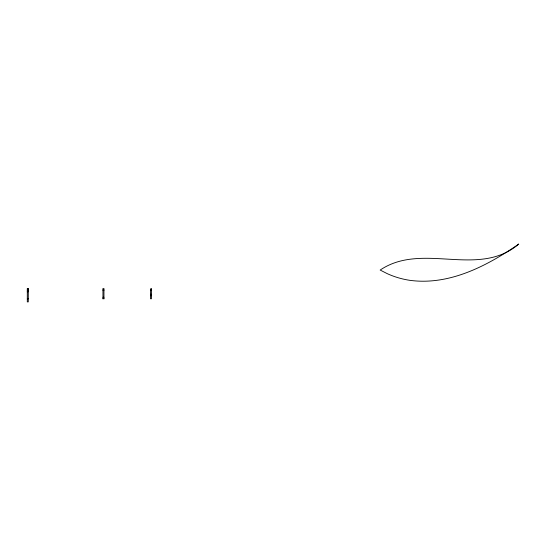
<?xml version="1.0" encoding="UTF-8"?>
<svg xmlns="http://www.w3.org/2000/svg" width="546" height="546" viewBox="0 0 546 546"><rect width="100%" height="100%" fill="white"/><g stroke="black" fill="none" stroke-linecap="round" stroke-linejoin="round"><path stroke-width="0.82" d="M27.3 288.848L28.29 288.848M27.3 289.052L28.29 289.052M102.955 289.052L103.945 289.052M150.471 290.24L151.467 290.24M27.3 290.356L28.29 290.356M102.955 290.356L103.945 290.356M27.3 291.53L28.29 291.53M27.3 291.748L28.29 291.748M150.471 294.294L151.467 294.294M150.471 295.686L151.467 295.686M102.955 297.283L103.945 297.283M102.955 298.614L103.945 298.614M27.3 298.798L28.29 298.798M103.945 288.691L103.945 298.935M102.955 288.691L102.955 298.935M28.29 288.691L28.29 301.89L27.3 301.89L27.3 288.691M518.7 244.11C478.494 278.508 422.338 241.523 380.173 270.058L387.285 273.676A84.971 84.971 0 0 0 409.855 280.337C449.474 285.681 487.1 265.875 518.7 244.11M151.467 288.848L150.471 288.848L150.471 298.771L151.467 298.771L151.467 288.848"/></g></svg>
